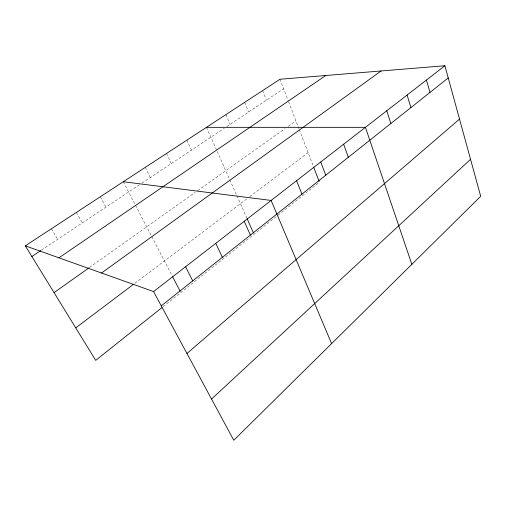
<?xml version="1.0" encoding="UTF-8"?>
<svg xmlns="http://www.w3.org/2000/svg" width="506" height="506" viewBox="0 0 506 506"><rect width="100%" height="100%" fill="white"/><g stroke="black" fill="none" stroke-linecap="round" stroke-linejoin="round"><path stroke-width="0.38" stroke-dasharray="2.53 1.9" d="M163.217 306.598L277.414 215.651M278.028 215.164L319.438 182.185M134.893 283.265L247.194 198.567M249.654 196.707L308.103 152.622M89.53 267.44L195.234 192.375M197.732 190.604L285.074 128.575M288.262 126.31L295.928 120.864M41.53 250.084L139.511 184.76M142.072 183.052L224.303 128.233M226.865 126.525L283.594 88.708M51.397 228.769L57.627 239.357M76.374 212.425L82.288 222.912M100.321 196.764L105.937 207.15M123.281 181.743L151.408 235.897M151.768 236.593L172.287 276.08M145.323 167.328L150.402 177.498M166.506 153.47L171.338 163.546M186.866 140.149L191.47 150.124M206.461 127.335L216.878 150.744M217.194 151.458L236.599 195.069M236.916 195.784L246.757 217.903M225.891 114.628L230.072 124.387M244.588 102.395L248.572 112.054M262.608 90.612L266.403 100.169M279.97 79.252L288.357 101.13M288.641 101.864L298.97 128.809M299.248 129.53L313.359 166.322"/><path stroke-width="0.76" d="M211.54 399.038L470.548 159.301M186.948 353.46L459.53 119.112M161.262 305.852L448.234 77.937M162.002 307.566L95.704 360.361L25.3 245.834L279.97 79.252L444.894 65.742L480.7 196.303L233.778 440.258L153.558 291.57L25.3 245.834M153.558 291.57L444.894 65.742M75.736 327.882L133.654 284.201M101.523 273.019L381.094 70.973M54.066 292.626L88.898 267.895M58.93 257.826L325.769 75.502M31.872 256.523L40.885 250.514M206.461 127.335L365.433 127.335L411.833 264.341M123.281 181.743L271.127 200.439L331.594 343.612M172.641 276.769L180.13 291.184M185.588 266.744L192.729 280.862M215.758 243.361L222.387 257.307M244.221 221.293L250.388 235.069M247.073 218.611L253.405 232.842M296.592 180.699L301.949 194.121M313.631 167.043L319.166 181.464M320.734 161.983L325.731 175.234M343.65 144.223L348.318 157.29M386.78 110.789L390.86 123.508M407.09 95.046L410.904 107.588M426.438 80.049L430.011 92.415"/></g></svg>
